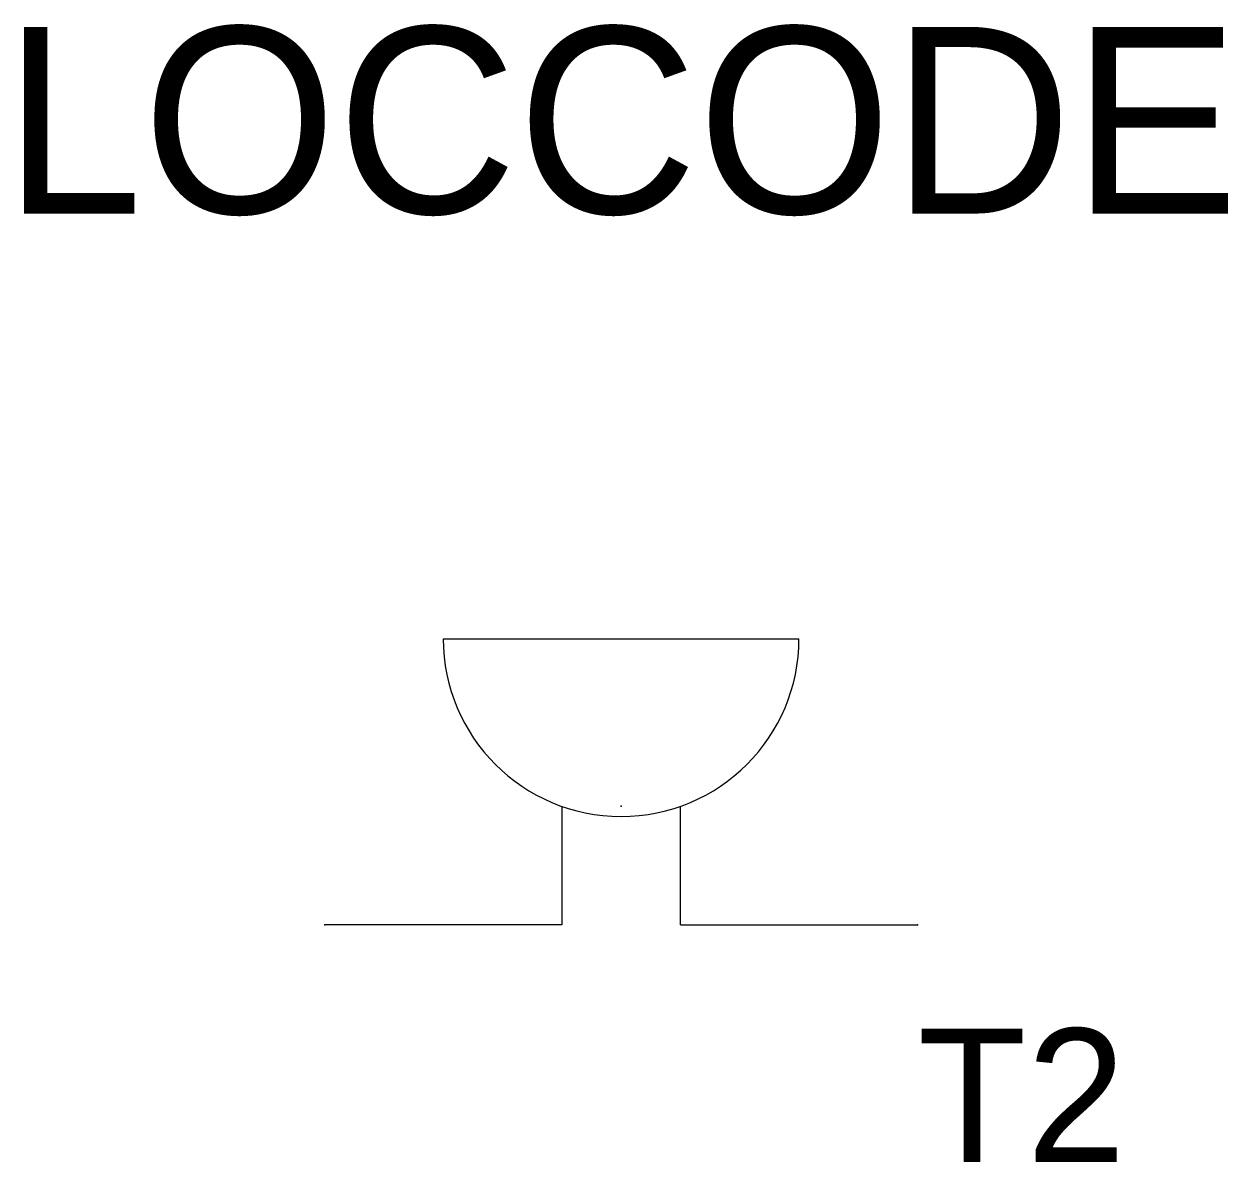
# Model space of a CAD drawing. Extents: x -10.1 to 10.2, y -4 to 15.2.
import ezdxf
from ezdxf.enums import TextEntityAlignment as Align

# ---------------------------------------------------------------- set-up
doc = ezdxf.new("R2010")
doc.units = 0
doc.layers.get('0').update_dxf_attribs({"linetype": 'CONTINUOUS'})
for name, color, linetype in [('A', 7, 'CONTINUOUS'), ('C', 6, 'CONTINUOUS'), ('T2', 1, 'CONTINUOUS')]:
    doc.layers.add(name, color=color, linetype=linetype)

msp = doc.modelspace()

# ---------------------------------------------------------------- linework, layer by layer
at = {"color": 0}
for p, q in [((-3, 4.828), (3, 4.828)), ((-1, 2), (-1, 0)), ((1, 0), (1, 2)), ((-1, 0), (-5, 0)), ((1, 0), (5, 0))]:
    msp.add_line(p, q, dxfattribs=at)
msp.add_arc((0, 4.828), 3, 180, 0, dxfattribs=at)
at = {"layer": 'A', "color": 0}
msp.add_point((0, 2), dxfattribs=at)
at = {"layer": 'C', "color": 0}
for p in [(-5, 0), (5, 0)]:
    msp.add_point(p, dxfattribs=at)

# ---------------------------------------------------------------- texts
at = {"color": 0, "linetype": 'CONTINUOUS'}
msp.add_attdef('LOCCODE', text='', height=3.15, dxfattribs=at).set_placement((0, 12), align=Align.CENTER)
at = {"layer": 'T2', "color": 0, "linetype": 'CONTINUOUS'}
msp.add_attdef('T2', (5, -4), '', height=2.25, dxfattribs=at)

doc.saveas('drawing.dxf')
